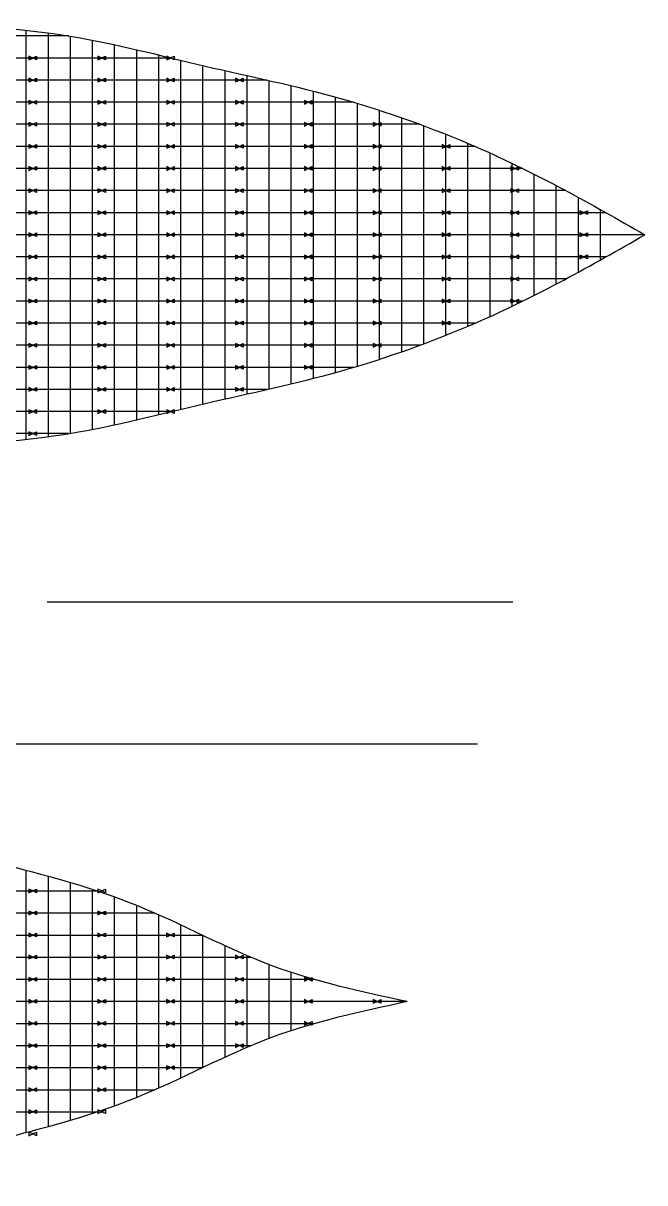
# Model space of a CAD drawing. Header units: millimetres. Extents: x -312175 to -205095, y 187857 to 277449.
# Drawn here: x -229011 to -212121, y 190562 to 222053 of the extents above; entities that cross this region are included whole.
import ezdxf

# ---------------------------------------------------------------- set-up
doc = ezdxf.new("R2010")
doc.units = ezdxf.units.MM
doc.header["$MEASUREMENT"] = 0
doc.layers.add('B.line', color=1, linetype='Continuous', lineweight=25)
doc.layers.add('WL-0 HB', color=1, linetype='Continuous')
doc.layers.add('WL-4 HB', color=1, linetype='Continuous')

msp = doc.modelspace()

# ---------------------------------------------------------------- linework, layer by layer
for p, q in [((-227781, 221707), (-277488, 221707)), ((-228935, 221861), (-228935, 210752)), ((-228335, 221789), (-228335, 210825)), ((-227735, 221699), (-227735, 210914)), ((-227135, 221592), (-227135, 211022)), ((-226535, 221468), (-226535, 211145)), ((-224978, 221107), (-281281, 221107)), ((-225935, 221334), (-225935, 211280)), ((-225335, 221193), (-225335, 211421)), ((-224735, 221048), (-224735, 211565)), ((-224135, 220905), (-224135, 211708)), ((-223535, 220767), (-223535, 211846)), ((-222378, 220507), (-282318, 220507)), ((-222935, 220633), (-222935, 211981)), ((-222335, 220497), (-222335, 212117)), ((-221735, 220357), (-221735, 212257)), ((-221135, 220209), (-221135, 212404)), ((-220034, 219907), (-283196, 219907)), ((-220535, 220051), (-220535, 212563)), ((-219935, 219877), (-219935, 212736)), ((-219335, 219689), (-219335, 212924)), ((-218233, 219307), (-284019, 219307)), ((-218735, 219487), (-218735, 213127)), ((-218135, 219271), (-218135, 213343)), ((-217535, 219040), (-217535, 213574)), ((-216733, 218707), (-284806, 218707)), ((-216935, 218793), (-216935, 213820)), ((-216335, 218531), (-216335, 214083)), ((-215735, 218252), (-215735, 214362)), ((-215436, 218107), (-285564, 218107)), ((-215135, 217957), (-215135, 214656)), ((-214535, 217648), (-214535, 214965)), ((-214268, 217507), (-286294, 217507)), ((-213935, 217327), (-213935, 215287)), ((-213335, 216996), (-213335, 215618)), ((-213177, 216907), (-287002, 216907)), ((-212121, 216307), (-287699, 216307)), ((-213177, 215707), (-287002, 215707)), ((-213177, 215707), (-287002, 215707)), ((-213177, 215707), (-287002, 215707)), ((-213177, 215707), (-287002, 215707)), ((-213177, 215707), (-287002, 215707)), ((-214268, 215107), (-286294, 215107)), ((-215436, 214507), (-285564, 214507)), ((-216733, 213907), (-284806, 213907)), ((-218233, 213307), (-284019, 213307)), ((-220034, 212707), (-283196, 212707)), ((-222378, 212107), (-282318, 212107)), ((-224978, 211507), (-281281, 211507)), ((-227781, 210907), (-277488, 210907)), ((-228359, 206337), (-215708, 206337)), ((-234458, 202486), (-216670, 202486)), ((-228935, 199052), (-228935, 191930)), ((-228335, 198892), (-228335, 192089)), ((-227735, 198721), (-227735, 192260)), ((-276151, 198491), (-226998, 198491)), ((-227135, 198535), (-227135, 192446)), ((-226535, 198331), (-226535, 192650)), ((-225935, 198102), (-225935, 192879)), ((-277112, 197891), (-225434, 197891)), ((-225335, 197847), (-225335, 193134)), ((-224735, 197572), (-224735, 193409)), ((-278062, 197291), (-224140, 197291)), ((-278062, 197291), (-224140, 197291)), ((-224135, 197288), (-224135, 193693)), ((-223535, 197007), (-223535, 193974)), ((-279053, 196691), (-222820, 196691)), ((-222935, 196739), (-222935, 194242)), ((-222335, 196496), (-222335, 194485)), ((-221735, 196284), (-221735, 194697)), ((-280081, 196091), (-221104, 196091)), ((-281128, 195491), (-218577, 195491)), ((-218772, 195532), (-218772, 195449)), ((-280081, 194891), (-221104, 194891)), ((-279053, 194291), (-222820, 194291)), ((-278062, 193691), (-224140, 193691)), ((-278062, 193691), (-224140, 193691)), ((-277112, 193091), (-225434, 193091)), ((-276151, 192491), (-226998, 192491))]:
    msp.add_line(p, q)
at = {"layer": 'B.line'}
for p, q in [((-228749, 221107), (-228853, 221157)), ((-228853, 221157), (-228853, 221107)), ((-228853, 221107), (-228853, 221057)), ((-228853, 221057), (-228749, 221107)), ((-228752, 221108), (-228648, 221158)), ((-228648, 221058), (-228752, 221108)), ((-228648, 221158), (-228648, 221108)), ((-228648, 221108), (-228648, 221058)), ((-226878, 221107), (-226982, 221157)), ((-226982, 221157), (-226982, 221107)), ((-226982, 221107), (-226982, 221057)), ((-226982, 221057), (-226878, 221107)), ((-226881, 221108), (-226777, 221158)), ((-226777, 221058), (-226881, 221108)), ((-226777, 221158), (-226777, 221108)), ((-226777, 221108), (-226777, 221058)), ((-225007, 221107), (-225111, 221157)), ((-225111, 221157), (-225111, 221107)), ((-225111, 221107), (-225111, 221057)), ((-225111, 221057), (-225007, 221107)), ((-225010, 221108), (-224906, 221158)), ((-224906, 221058), (-225010, 221108)), ((-224906, 221158), (-224906, 221108)), ((-224906, 221108), (-224906, 221058)), ((-228749, 220507), (-228853, 220557)), ((-228853, 220557), (-228853, 220507)), ((-228853, 220507), (-228853, 220457)), ((-228853, 220457), (-228749, 220507)), ((-228752, 220508), (-228648, 220558)), ((-228648, 220458), (-228752, 220508)), ((-228648, 220558), (-228648, 220508)), ((-228648, 220508), (-228648, 220458)), ((-226878, 220507), (-226982, 220557)), ((-226982, 220557), (-226982, 220507)), ((-226982, 220507), (-226982, 220457)), ((-226982, 220457), (-226878, 220507)), ((-226881, 220508), (-226777, 220558)), ((-226777, 220458), (-226881, 220508)), ((-226777, 220558), (-226777, 220508)), ((-226777, 220508), (-226777, 220458)), ((-225007, 220507), (-225111, 220557)), ((-225111, 220557), (-225111, 220507)), ((-225111, 220507), (-225111, 220457)), ((-225111, 220457), (-225007, 220507)), ((-225010, 220508), (-224906, 220558)), ((-224906, 220458), (-225010, 220508)), ((-224906, 220558), (-224906, 220508)), ((-224906, 220508), (-224906, 220458)), ((-223136, 220507), (-223240, 220557)), ((-223240, 220557), (-223240, 220507)), ((-223240, 220507), (-223240, 220457)), ((-223240, 220457), (-223136, 220507)), ((-223139, 220508), (-223035, 220558)), ((-223035, 220458), (-223139, 220508)), ((-223035, 220558), (-223035, 220508)), ((-223035, 220508), (-223035, 220458)), ((-228749, 219907), (-228853, 219957)), ((-228853, 219957), (-228853, 219907)), ((-228853, 219907), (-228853, 219857)), ((-228853, 219857), (-228749, 219907)), ((-228752, 219908), (-228648, 219958)), ((-228648, 219858), (-228752, 219908)), ((-228648, 219958), (-228648, 219908)), ((-228648, 219908), (-228648, 219858)), ((-226878, 219907), (-226982, 219957)), ((-226982, 219957), (-226982, 219907)), ((-226982, 219907), (-226982, 219857)), ((-226982, 219857), (-226878, 219907)), ((-226881, 219908), (-226777, 219958)), ((-226777, 219858), (-226881, 219908)), ((-226777, 219958), (-226777, 219908)), ((-226777, 219908), (-226777, 219858)), ((-225007, 219907), (-225111, 219957)), ((-225111, 219957), (-225111, 219907)), ((-225111, 219907), (-225111, 219857)), ((-225111, 219857), (-225007, 219907)), ((-225010, 219908), (-224906, 219958)), ((-224906, 219858), (-225010, 219908)), ((-224906, 219958), (-224906, 219908)), ((-224906, 219908), (-224906, 219858)), ((-223136, 219907), (-223240, 219957)), ((-223240, 219957), (-223240, 219907)), ((-223240, 219907), (-223240, 219857)), ((-223240, 219857), (-223136, 219907)), ((-223139, 219908), (-223035, 219958)), ((-223035, 219858), (-223139, 219908)), ((-223035, 219958), (-223035, 219908)), ((-223035, 219908), (-223035, 219858)), ((-221265, 219907), (-221369, 219957)), ((-221369, 219957), (-221369, 219907)), ((-221369, 219907), (-221369, 219857)), ((-221369, 219857), (-221265, 219907)), ((-221268, 219908), (-221164, 219958)), ((-221164, 219858), (-221268, 219908)), ((-221164, 219958), (-221164, 219908)), ((-221164, 219908), (-221164, 219858)), ((-228749, 219307), (-228853, 219357)), ((-228853, 219357), (-228853, 219307)), ((-228853, 219307), (-228853, 219257)), ((-228853, 219257), (-228749, 219307)), ((-228752, 219308), (-228648, 219358)), ((-228648, 219258), (-228752, 219308)), ((-228648, 219358), (-228648, 219308)), ((-228648, 219308), (-228648, 219258)), ((-226878, 219307), (-226982, 219357)), ((-226982, 219357), (-226982, 219307)), ((-226982, 219307), (-226982, 219257)), ((-226982, 219257), (-226878, 219307)), ((-226881, 219308), (-226777, 219358)), ((-226777, 219258), (-226881, 219308)), ((-226777, 219358), (-226777, 219308)), ((-226777, 219308), (-226777, 219258)), ((-225007, 219307), (-225111, 219357)), ((-225111, 219357), (-225111, 219307)), ((-225111, 219307), (-225111, 219257)), ((-225111, 219257), (-225007, 219307)), ((-225010, 219308), (-224906, 219358)), ((-224906, 219258), (-225010, 219308)), ((-224906, 219358), (-224906, 219308)), ((-224906, 219308), (-224906, 219258)), ((-223136, 219307), (-223240, 219357)), ((-223240, 219357), (-223240, 219307)), ((-223240, 219307), (-223240, 219257)), ((-223240, 219257), (-223136, 219307)), ((-223139, 219308), (-223035, 219358)), ((-223035, 219258), (-223139, 219308)), ((-223035, 219358), (-223035, 219308)), ((-223035, 219308), (-223035, 219258)), ((-221265, 219307), (-221369, 219357)), ((-221369, 219357), (-221369, 219307)), ((-221369, 219307), (-221369, 219257)), ((-221369, 219257), (-221265, 219307)), ((-221268, 219308), (-221164, 219358)), ((-221164, 219258), (-221268, 219308)), ((-221164, 219358), (-221164, 219308)), ((-221164, 219308), (-221164, 219258)), ((-219394, 219307), (-219498, 219357)), ((-219498, 219357), (-219498, 219307)), ((-219498, 219307), (-219498, 219257)), ((-219498, 219257), (-219394, 219307)), ((-219397, 219308), (-219293, 219358)), ((-219293, 219258), (-219397, 219308)), ((-219293, 219358), (-219293, 219308)), ((-219293, 219308), (-219293, 219258)), ((-228749, 218707), (-228853, 218757)), ((-228853, 218757), (-228853, 218707)), ((-228853, 218707), (-228853, 218657)), ((-228853, 218657), (-228749, 218707)), ((-228752, 218708), (-228648, 218758)), ((-228648, 218658), (-228752, 218708)), ((-228648, 218758), (-228648, 218708)), ((-228648, 218708), (-228648, 218658)), ((-226878, 218707), (-226982, 218757)), ((-226982, 218757), (-226982, 218707)), ((-226982, 218707), (-226982, 218657)), ((-226982, 218657), (-226878, 218707)), ((-226881, 218708), (-226777, 218758)), ((-226777, 218658), (-226881, 218708)), ((-226777, 218758), (-226777, 218708)), ((-226777, 218708), (-226777, 218658)), ((-225007, 218707), (-225111, 218757)), ((-225111, 218757), (-225111, 218707)), ((-225111, 218707), (-225111, 218657)), ((-225111, 218657), (-225007, 218707)), ((-225010, 218708), (-224906, 218758)), ((-224906, 218658), (-225010, 218708)), ((-224906, 218758), (-224906, 218708)), ((-224906, 218708), (-224906, 218658)), ((-223136, 218707), (-223240, 218757)), ((-223240, 218757), (-223240, 218707)), ((-223240, 218707), (-223240, 218657)), ((-223240, 218657), (-223136, 218707)), ((-223139, 218708), (-223035, 218758)), ((-223035, 218658), (-223139, 218708)), ((-223035, 218758), (-223035, 218708)), ((-223035, 218708), (-223035, 218658)), ((-221265, 218707), (-221369, 218757)), ((-221369, 218757), (-221369, 218707)), ((-221369, 218707), (-221369, 218657)), ((-221369, 218657), (-221265, 218707)), ((-221268, 218708), (-221164, 218758)), ((-221164, 218658), (-221268, 218708)), ((-221164, 218758), (-221164, 218708)), ((-221164, 218708), (-221164, 218658)), ((-219394, 218707), (-219498, 218757)), ((-219498, 218757), (-219498, 218707)), ((-219498, 218707), (-219498, 218657)), ((-219498, 218657), (-219394, 218707)), ((-219397, 218708), (-219293, 218758)), ((-219293, 218658), (-219397, 218708)), ((-219293, 218758), (-219293, 218708)), ((-219293, 218708), (-219293, 218658)), ((-217523, 218707), (-217627, 218757)), ((-217627, 218757), (-217627, 218707)), ((-217627, 218707), (-217627, 218657)), ((-217627, 218657), (-217523, 218707)), ((-217526, 218708), (-217422, 218758)), ((-217422, 218658), (-217526, 218708)), ((-217422, 218758), (-217422, 218708)), ((-217422, 218708), (-217422, 218658)), ((-228749, 218107), (-228853, 218157)), ((-228853, 218157), (-228853, 218107)), ((-228853, 218107), (-228853, 218057)), ((-228853, 218057), (-228749, 218107)), ((-228752, 218108), (-228648, 218158)), ((-228648, 218058), (-228752, 218108)), ((-228648, 218158), (-228648, 218108)), ((-228648, 218108), (-228648, 218058)), ((-226878, 218107), (-226982, 218157)), ((-226982, 218157), (-226982, 218107)), ((-226982, 218107), (-226982, 218057)), ((-226982, 218057), (-226878, 218107)), ((-226881, 218108), (-226777, 218158)), ((-226777, 218058), (-226881, 218108)), ((-226777, 218158), (-226777, 218108)), ((-226777, 218108), (-226777, 218058)), ((-225007, 218107), (-225111, 218157)), ((-225111, 218157), (-225111, 218107)), ((-225111, 218107), (-225111, 218057)), ((-225111, 218057), (-225007, 218107)), ((-225010, 218108), (-224906, 218158)), ((-224906, 218058), (-225010, 218108)), ((-224906, 218158), (-224906, 218108)), ((-224906, 218108), (-224906, 218058)), ((-223136, 218107), (-223240, 218157)), ((-223240, 218157), (-223240, 218107)), ((-223240, 218107), (-223240, 218057)), ((-223240, 218057), (-223136, 218107)), ((-223139, 218108), (-223035, 218158)), ((-223035, 218058), (-223139, 218108)), ((-223035, 218158), (-223035, 218108)), ((-223035, 218108), (-223035, 218058)), ((-221265, 218107), (-221369, 218157)), ((-221369, 218157), (-221369, 218107)), ((-221369, 218107), (-221369, 218057)), ((-221369, 218057), (-221265, 218107)), ((-221268, 218108), (-221164, 218158)), ((-221164, 218058), (-221268, 218108)), ((-221164, 218158), (-221164, 218108)), ((-221164, 218108), (-221164, 218058)), ((-219394, 218107), (-219498, 218157)), ((-219498, 218157), (-219498, 218107)), ((-219498, 218107), (-219498, 218057)), ((-219498, 218057), (-219394, 218107)), ((-219397, 218108), (-219293, 218158)), ((-219293, 218058), (-219397, 218108)), ((-219293, 218158), (-219293, 218108)), ((-219293, 218108), (-219293, 218058)), ((-217523, 218107), (-217627, 218157)), ((-217627, 218157), (-217627, 218107)), ((-217627, 218107), (-217627, 218057)), ((-217627, 218057), (-217523, 218107)), ((-217526, 218108), (-217422, 218158)), ((-217422, 218058), (-217526, 218108)), ((-217422, 218158), (-217422, 218108)), ((-217422, 218108), (-217422, 218058)), ((-215653, 218107), (-215757, 218157)), ((-215757, 218157), (-215757, 218107)), ((-215757, 218107), (-215757, 218057)), ((-215757, 218057), (-215653, 218107)), ((-215655, 218108), (-215551, 218158)), ((-215551, 218058), (-215655, 218108)), ((-215551, 218158), (-215551, 218108)), ((-215551, 218108), (-215551, 218058)), ((-228749, 217507), (-228853, 217557)), ((-228853, 217557), (-228853, 217507)), ((-228853, 217507), (-228853, 217457)), ((-228853, 217457), (-228749, 217507)), ((-228752, 217508), (-228648, 217558)), ((-228648, 217458), (-228752, 217508)), ((-228648, 217558), (-228648, 217508)), ((-228648, 217508), (-228648, 217458)), ((-226878, 217507), (-226982, 217557)), ((-226982, 217557), (-226982, 217507)), ((-226982, 217507), (-226982, 217457)), ((-226982, 217457), (-226878, 217507)), ((-226881, 217508), (-226777, 217558)), ((-226777, 217458), (-226881, 217508)), ((-226777, 217558), (-226777, 217508)), ((-226777, 217508), (-226777, 217458)), ((-225007, 217507), (-225111, 217557)), ((-225111, 217557), (-225111, 217507)), ((-225111, 217507), (-225111, 217457)), ((-225111, 217457), (-225007, 217507)), ((-225010, 217508), (-224906, 217558)), ((-224906, 217458), (-225010, 217508)), ((-224906, 217558), (-224906, 217508)), ((-224906, 217508), (-224906, 217458)), ((-223136, 217507), (-223240, 217557)), ((-223240, 217557), (-223240, 217507)), ((-223240, 217507), (-223240, 217457)), ((-223240, 217457), (-223136, 217507)), ((-223139, 217508), (-223035, 217558)), ((-223035, 217458), (-223139, 217508)), ((-223035, 217558), (-223035, 217508)), ((-223035, 217508), (-223035, 217458)), ((-221265, 217507), (-221369, 217557)), ((-221369, 217557), (-221369, 217507)), ((-221369, 217507), (-221369, 217457)), ((-221369, 217457), (-221265, 217507)), ((-221268, 217508), (-221164, 217558)), ((-221164, 217458), (-221268, 217508)), ((-221164, 217558), (-221164, 217508)), ((-221164, 217508), (-221164, 217458)), ((-219394, 217507), (-219498, 217557)), ((-219498, 217557), (-219498, 217507)), ((-219498, 217507), (-219498, 217457)), ((-219498, 217457), (-219394, 217507)), ((-219397, 217508), (-219293, 217558)), ((-219293, 217458), (-219397, 217508)), ((-219293, 217558), (-219293, 217508)), ((-219293, 217508), (-219293, 217458)), ((-217523, 217507), (-217627, 217557)), ((-217627, 217557), (-217627, 217507)), ((-217627, 217507), (-217627, 217457)), ((-217627, 217457), (-217523, 217507)), ((-217526, 217508), (-217422, 217558)), ((-217422, 217458), (-217526, 217508)), ((-217422, 217558), (-217422, 217508)), ((-217422, 217508), (-217422, 217458)), ((-215653, 217507), (-215757, 217557)), ((-215757, 217557), (-215757, 217507)), ((-215757, 217507), (-215757, 217457)), ((-215757, 217457), (-215653, 217507)), ((-215655, 217508), (-215551, 217558)), ((-215551, 217458), (-215655, 217508)), ((-215551, 217558), (-215551, 217508)), ((-215551, 217508), (-215551, 217458)), ((-228749, 216907), (-228853, 216957)), ((-228853, 216957), (-228853, 216907)), ((-228853, 216907), (-228853, 216857)), ((-228853, 216857), (-228749, 216907)), ((-228752, 216908), (-228648, 216958)), ((-228648, 216858), (-228752, 216908)), ((-228648, 216958), (-228648, 216908)), ((-228648, 216908), (-228648, 216858)), ((-226878, 216907), (-226982, 216957)), ((-226982, 216957), (-226982, 216907)), ((-226982, 216907), (-226982, 216857)), ((-226982, 216857), (-226878, 216907)), ((-226881, 216908), (-226777, 216958)), ((-226777, 216858), (-226881, 216908)), ((-226777, 216958), (-226777, 216908)), ((-226777, 216908), (-226777, 216858)), ((-225007, 216907), (-225111, 216957)), ((-225111, 216957), (-225111, 216907)), ((-225111, 216907), (-225111, 216857)), ((-225111, 216857), (-225007, 216907)), ((-225010, 216908), (-224906, 216958)), ((-224906, 216858), (-225010, 216908)), ((-224906, 216958), (-224906, 216908)), ((-224906, 216908), (-224906, 216858)), ((-223136, 216907), (-223240, 216957)), ((-223240, 216957), (-223240, 216907)), ((-223240, 216907), (-223240, 216857)), ((-223240, 216857), (-223136, 216907)), ((-223139, 216908), (-223035, 216958)), ((-223035, 216858), (-223139, 216908)), ((-223035, 216958), (-223035, 216908)), ((-223035, 216908), (-223035, 216858)), ((-221265, 216907), (-221369, 216957)), ((-221369, 216957), (-221369, 216907)), ((-221369, 216907), (-221369, 216857)), ((-221369, 216857), (-221265, 216907)), ((-221268, 216908), (-221164, 216958)), ((-221164, 216858), (-221268, 216908)), ((-221164, 216958), (-221164, 216908)), ((-221164, 216908), (-221164, 216858)), ((-219394, 216907), (-219498, 216957)), ((-219498, 216957), (-219498, 216907)), ((-219498, 216907), (-219498, 216857)), ((-219498, 216857), (-219394, 216907)), ((-219397, 216908), (-219293, 216958)), ((-219293, 216858), (-219397, 216908)), ((-219293, 216958), (-219293, 216908)), ((-219293, 216908), (-219293, 216858)), ((-217523, 216907), (-217627, 216957)), ((-217627, 216957), (-217627, 216907)), ((-217627, 216907), (-217627, 216857)), ((-217627, 216857), (-217523, 216907)), ((-217526, 216908), (-217422, 216958)), ((-217422, 216858), (-217526, 216908)), ((-217422, 216958), (-217422, 216908)), ((-217422, 216908), (-217422, 216858)), ((-215653, 216907), (-215757, 216957)), ((-215757, 216957), (-215757, 216907)), ((-215757, 216907), (-215757, 216857)), ((-215757, 216857), (-215653, 216907)), ((-215655, 216908), (-215551, 216958)), ((-215551, 216858), (-215655, 216908)), ((-215551, 216958), (-215551, 216908)), ((-215551, 216908), (-215551, 216858)), ((-213782, 216907), (-213886, 216957)), ((-213886, 216957), (-213886, 216907)), ((-213886, 216907), (-213886, 216857)), ((-213886, 216857), (-213782, 216907)), ((-213784, 216908), (-213680, 216958)), ((-213680, 216858), (-213784, 216908)), ((-213680, 216958), (-213680, 216908)), ((-213680, 216908), (-213680, 216858)), ((-228749, 216307), (-228853, 216357)), ((-228853, 216357), (-228853, 216307)), ((-228752, 216308), (-228648, 216358)), ((-228648, 216358), (-228648, 216308)), ((-226878, 216307), (-226982, 216357)), ((-226982, 216357), (-226982, 216307)), ((-226881, 216308), (-226777, 216358)), ((-226777, 216358), (-226777, 216308)), ((-225007, 216307), (-225111, 216357)), ((-225111, 216357), (-225111, 216307)), ((-225010, 216308), (-224906, 216358)), ((-224906, 216358), (-224906, 216308)), ((-223136, 216307), (-223240, 216357)), ((-223240, 216357), (-223240, 216307)), ((-223139, 216308), (-223035, 216358)), ((-223035, 216358), (-223035, 216308)), ((-221265, 216307), (-221369, 216357)), ((-221369, 216357), (-221369, 216307)), ((-221268, 216308), (-221164, 216358)), ((-221164, 216358), (-221164, 216308)), ((-219394, 216307), (-219498, 216357)), ((-219498, 216357), (-219498, 216307)), ((-219397, 216308), (-219293, 216358)), ((-219293, 216358), (-219293, 216308)), ((-217523, 216307), (-217627, 216357)), ((-217627, 216357), (-217627, 216307)), ((-217526, 216308), (-217422, 216358)), ((-217422, 216358), (-217422, 216308)), ((-215653, 216307), (-215757, 216357)), ((-215757, 216357), (-215757, 216307)), ((-215655, 216308), (-215551, 216358)), ((-215551, 216358), (-215551, 216308)), ((-213782, 216307), (-213886, 216357)), ((-213886, 216357), (-213886, 216307)), ((-213784, 216308), (-213680, 216358)), ((-213680, 216358), (-213680, 216308)), ((-228853, 216307), (-228853, 216257)), ((-228853, 216257), (-228749, 216307)), ((-228648, 216258), (-228752, 216308)), ((-228648, 216308), (-228648, 216258)), ((-226982, 216307), (-226982, 216257)), ((-226982, 216257), (-226878, 216307)), ((-226777, 216258), (-226881, 216308)), ((-226777, 216308), (-226777, 216258)), ((-225111, 216307), (-225111, 216257)), ((-225111, 216257), (-225007, 216307)), ((-224906, 216258), (-225010, 216308)), ((-224906, 216308), (-224906, 216258)), ((-223240, 216307), (-223240, 216257)), ((-223240, 216257), (-223136, 216307)), ((-223035, 216258), (-223139, 216308)), ((-223035, 216308), (-223035, 216258)), ((-221369, 216307), (-221369, 216257)), ((-221369, 216257), (-221265, 216307)), ((-221164, 216258), (-221268, 216308)), ((-221164, 216308), (-221164, 216258)), ((-219498, 216307), (-219498, 216257)), ((-219498, 216257), (-219394, 216307)), ((-219293, 216258), (-219397, 216308)), ((-219293, 216308), (-219293, 216258)), ((-217627, 216307), (-217627, 216257)), ((-217627, 216257), (-217523, 216307)), ((-217422, 216258), (-217526, 216308)), ((-217422, 216308), (-217422, 216258)), ((-215757, 216307), (-215757, 216257)), ((-215757, 216257), (-215653, 216307)), ((-215551, 216258), (-215655, 216308)), ((-215551, 216308), (-215551, 216258)), ((-213886, 216307), (-213886, 216257)), ((-213886, 216257), (-213782, 216307)), ((-213680, 216258), (-213784, 216308)), ((-213680, 216308), (-213680, 216258)), ((-228749, 215707), (-228853, 215757)), ((-228853, 215757), (-228853, 215707)), ((-228752, 215708), (-228648, 215758)), ((-228648, 215758), (-228648, 215708)), ((-226878, 215707), (-226982, 215757)), ((-226982, 215757), (-226982, 215707)), ((-226881, 215708), (-226777, 215758)), ((-226777, 215758), (-226777, 215708)), ((-225007, 215707), (-225111, 215757)), ((-225111, 215757), (-225111, 215707)), ((-225010, 215708), (-224906, 215758)), ((-224906, 215758), (-224906, 215708)), ((-223136, 215707), (-223240, 215757)), ((-223240, 215757), (-223240, 215707)), ((-223139, 215708), (-223035, 215758)), ((-223035, 215758), (-223035, 215708)), ((-221265, 215707), (-221369, 215757)), ((-221369, 215757), (-221369, 215707)), ((-221268, 215708), (-221164, 215758)), ((-221164, 215758), (-221164, 215708)), ((-219394, 215707), (-219498, 215757)), ((-219498, 215757), (-219498, 215707)), ((-219397, 215708), (-219293, 215758)), ((-219293, 215758), (-219293, 215708)), ((-217523, 215707), (-217627, 215757)), ((-217627, 215757), (-217627, 215707)), ((-217526, 215708), (-217422, 215758)), ((-217422, 215758), (-217422, 215708)), ((-215653, 215707), (-215757, 215757)), ((-215757, 215757), (-215757, 215707)), ((-215655, 215708), (-215551, 215758)), ((-215551, 215758), (-215551, 215708)), ((-213782, 215707), (-213886, 215757)), ((-213886, 215757), (-213886, 215707)), ((-213784, 215708), (-213680, 215758)), ((-213680, 215758), (-213680, 215708)), ((-228853, 215707), (-228853, 215657)), ((-228853, 215657), (-228749, 215707)), ((-228648, 215658), (-228752, 215708)), ((-228648, 215708), (-228648, 215658)), ((-226982, 215707), (-226982, 215657)), ((-226982, 215657), (-226878, 215707)), ((-226777, 215658), (-226881, 215708)), ((-226777, 215708), (-226777, 215658)), ((-225111, 215707), (-225111, 215657)), ((-225111, 215657), (-225007, 215707)), ((-224906, 215658), (-225010, 215708)), ((-224906, 215708), (-224906, 215658)), ((-223240, 215707), (-223240, 215657)), ((-223240, 215657), (-223136, 215707)), ((-223035, 215658), (-223139, 215708)), ((-223035, 215708), (-223035, 215658)), ((-221369, 215707), (-221369, 215657)), ((-221369, 215657), (-221265, 215707)), ((-221164, 215658), (-221268, 215708)), ((-221164, 215708), (-221164, 215658)), ((-219498, 215707), (-219498, 215657)), ((-219498, 215657), (-219394, 215707)), ((-219293, 215658), (-219397, 215708)), ((-219293, 215708), (-219293, 215658)), ((-217627, 215707), (-217627, 215657)), ((-217627, 215657), (-217523, 215707)), ((-217422, 215658), (-217526, 215708)), ((-217422, 215708), (-217422, 215658)), ((-215757, 215707), (-215757, 215657)), ((-215757, 215657), (-215653, 215707)), ((-215551, 215658), (-215655, 215708)), ((-215551, 215708), (-215551, 215658)), ((-213886, 215707), (-213886, 215657)), ((-213886, 215657), (-213782, 215707)), ((-213680, 215658), (-213784, 215708)), ((-213680, 215708), (-213680, 215658)), ((-228749, 215107), (-228853, 215157)), ((-228853, 215157), (-228853, 215107)), ((-228853, 215107), (-228853, 215057)), ((-228853, 215057), (-228749, 215107)), ((-228752, 215108), (-228648, 215158)), ((-228648, 215058), (-228752, 215108)), ((-228648, 215158), (-228648, 215108)), ((-228648, 215108), (-228648, 215058)), ((-226878, 215107), (-226982, 215157)), ((-226982, 215157), (-226982, 215107)), ((-226982, 215107), (-226982, 215057)), ((-226982, 215057), (-226878, 215107)), ((-226881, 215108), (-226777, 215158)), ((-226777, 215058), (-226881, 215108)), ((-226777, 215158), (-226777, 215108)), ((-226777, 215108), (-226777, 215058)), ((-225007, 215107), (-225111, 215157)), ((-225111, 215157), (-225111, 215107)), ((-225111, 215107), (-225111, 215057)), ((-225111, 215057), (-225007, 215107)), ((-225010, 215108), (-224906, 215158)), ((-224906, 215058), (-225010, 215108)), ((-224906, 215158), (-224906, 215108)), ((-224906, 215108), (-224906, 215058)), ((-223136, 215107), (-223240, 215157)), ((-223240, 215157), (-223240, 215107)), ((-223240, 215107), (-223240, 215057)), ((-223240, 215057), (-223136, 215107)), ((-223139, 215108), (-223035, 215158)), ((-223035, 215058), (-223139, 215108)), ((-223035, 215158), (-223035, 215108)), ((-223035, 215108), (-223035, 215058)), ((-221265, 215107), (-221369, 215157)), ((-221369, 215157), (-221369, 215107)), ((-221369, 215107), (-221369, 215057)), ((-221369, 215057), (-221265, 215107)), ((-221268, 215108), (-221164, 215158)), ((-221164, 215058), (-221268, 215108)), ((-221164, 215158), (-221164, 215108)), ((-221164, 215108), (-221164, 215058)), ((-219394, 215107), (-219498, 215157)), ((-219498, 215157), (-219498, 215107)), ((-219498, 215107), (-219498, 215057)), ((-219498, 215057), (-219394, 215107)), ((-219397, 215108), (-219293, 215158)), ((-219293, 215058), (-219397, 215108)), ((-219293, 215158), (-219293, 215108)), ((-219293, 215108), (-219293, 215058)), ((-217523, 215107), (-217627, 215157)), ((-217627, 215157), (-217627, 215107)), ((-217627, 215107), (-217627, 215057)), ((-217627, 215057), (-217523, 215107)), ((-217526, 215108), (-217422, 215158)), ((-217422, 215058), (-217526, 215108)), ((-217422, 215158), (-217422, 215108)), ((-217422, 215108), (-217422, 215058)), ((-215653, 215107), (-215757, 215157)), ((-215757, 215157), (-215757, 215107)), ((-215757, 215107), (-215757, 215057)), ((-215757, 215057), (-215653, 215107)), ((-215655, 215108), (-215551, 215158)), ((-215551, 215058), (-215655, 215108)), ((-215551, 215158), (-215551, 215108)), ((-215551, 215108), (-215551, 215058)), ((-228749, 214507), (-228853, 214557)), ((-228853, 214557), (-228853, 214507)), ((-228853, 214507), (-228853, 214457)), ((-228853, 214457), (-228749, 214507)), ((-228752, 214508), (-228648, 214558)), ((-228648, 214458), (-228752, 214508)), ((-228648, 214558), (-228648, 214508)), ((-228648, 214508), (-228648, 214458)), ((-226878, 214507), (-226982, 214557)), ((-226982, 214557), (-226982, 214507)), ((-226982, 214507), (-226982, 214457)), ((-226982, 214457), (-226878, 214507)), ((-226881, 214508), (-226777, 214558)), ((-226777, 214458), (-226881, 214508)), ((-226777, 214558), (-226777, 214508)), ((-226777, 214508), (-226777, 214458)), ((-225007, 214507), (-225111, 214557)), ((-225111, 214557), (-225111, 214507)), ((-225111, 214507), (-225111, 214457)), ((-225111, 214457), (-225007, 214507)), ((-225010, 214508), (-224906, 214558)), ((-224906, 214458), (-225010, 214508)), ((-224906, 214558), (-224906, 214508)), ((-224906, 214508), (-224906, 214458)), ((-223136, 214507), (-223240, 214557)), ((-223240, 214557), (-223240, 214507)), ((-223240, 214507), (-223240, 214457)), ((-223240, 214457), (-223136, 214507)), ((-223139, 214508), (-223035, 214558)), ((-223035, 214458), (-223139, 214508)), ((-223035, 214558), (-223035, 214508)), ((-223035, 214508), (-223035, 214458)), ((-221265, 214507), (-221369, 214557)), ((-221369, 214557), (-221369, 214507)), ((-221369, 214507), (-221369, 214457)), ((-221369, 214457), (-221265, 214507)), ((-221268, 214508), (-221164, 214558)), ((-221164, 214458), (-221268, 214508)), ((-221164, 214558), (-221164, 214508)), ((-221164, 214508), (-221164, 214458)), ((-219394, 214507), (-219498, 214557)), ((-219498, 214557), (-219498, 214507)), ((-219498, 214507), (-219498, 214457)), ((-219498, 214457), (-219394, 214507)), ((-219397, 214508), (-219293, 214558)), ((-219293, 214458), (-219397, 214508)), ((-219293, 214558), (-219293, 214508)), ((-219293, 214508), (-219293, 214458)), ((-217523, 214507), (-217627, 214557)), ((-217627, 214557), (-217627, 214507)), ((-217627, 214507), (-217627, 214457)), ((-217627, 214457), (-217523, 214507)), ((-217526, 214508), (-217422, 214558)), ((-217422, 214458), (-217526, 214508)), ((-217422, 214558), (-217422, 214508)), ((-217422, 214508), (-217422, 214458)), ((-215653, 214507), (-215757, 214557)), ((-215757, 214557), (-215757, 214507)), ((-215757, 214507), (-215757, 214457)), ((-215757, 214457), (-215653, 214507)), ((-215655, 214508), (-215551, 214558)), ((-215551, 214458), (-215655, 214508)), ((-215551, 214558), (-215551, 214508)), ((-215551, 214508), (-215551, 214458)), ((-228749, 213907), (-228853, 213957)), ((-228853, 213957), (-228853, 213907)), ((-228853, 213907), (-228853, 213857)), ((-228853, 213857), (-228749, 213907)), ((-228752, 213908), (-228648, 213958)), ((-228648, 213858), (-228752, 213908)), ((-228648, 213958), (-228648, 213908)), ((-228648, 213908), (-228648, 213858)), ((-226878, 213907), (-226982, 213957)), ((-226982, 213957), (-226982, 213907)), ((-226982, 213907), (-226982, 213857)), ((-226982, 213857), (-226878, 213907)), ((-226881, 213908), (-226777, 213958)), ((-226777, 213858), (-226881, 213908)), ((-226777, 213958), (-226777, 213908)), ((-226777, 213908), (-226777, 213858)), ((-225007, 213907), (-225111, 213957)), ((-225111, 213957), (-225111, 213907)), ((-225111, 213907), (-225111, 213857)), ((-225111, 213857), (-225007, 213907)), ((-225010, 213908), (-224906, 213958)), ((-224906, 213858), (-225010, 213908)), ((-224906, 213958), (-224906, 213908)), ((-224906, 213908), (-224906, 213858)), ((-223136, 213907), (-223240, 213957)), ((-223240, 213957), (-223240, 213907)), ((-223240, 213907), (-223240, 213857)), ((-223240, 213857), (-223136, 213907)), ((-223139, 213908), (-223035, 213958)), ((-223035, 213858), (-223139, 213908)), ((-223035, 213958), (-223035, 213908)), ((-223035, 213908), (-223035, 213858)), ((-221265, 213907), (-221369, 213957)), ((-221369, 213957), (-221369, 213907)), ((-221369, 213907), (-221369, 213857)), ((-221369, 213857), (-221265, 213907)), ((-221268, 213908), (-221164, 213958)), ((-221164, 213858), (-221268, 213908)), ((-221164, 213958), (-221164, 213908)), ((-221164, 213908), (-221164, 213858)), ((-219394, 213907), (-219498, 213957)), ((-219498, 213957), (-219498, 213907)), ((-219498, 213907), (-219498, 213857)), ((-219498, 213857), (-219394, 213907)), ((-219397, 213908), (-219293, 213958)), ((-219293, 213858), (-219397, 213908)), ((-219293, 213958), (-219293, 213908)), ((-219293, 213908), (-219293, 213858)), ((-217523, 213907), (-217627, 213957)), ((-217627, 213957), (-217627, 213907)), ((-217627, 213907), (-217627, 213857)), ((-217627, 213857), (-217523, 213907)), ((-217526, 213908), (-217422, 213958)), ((-217422, 213858), (-217526, 213908)), ((-217422, 213958), (-217422, 213908)), ((-217422, 213908), (-217422, 213858)), ((-228749, 213307), (-228853, 213357)), ((-228853, 213357), (-228853, 213307)), ((-228853, 213307), (-228853, 213257)), ((-228853, 213257), (-228749, 213307)), ((-228752, 213308), (-228648, 213358)), ((-228648, 213258), (-228752, 213308)), ((-228648, 213358), (-228648, 213308)), ((-228648, 213308), (-228648, 213258)), ((-226878, 213307), (-226982, 213357)), ((-226982, 213357), (-226982, 213307)), ((-226982, 213307), (-226982, 213257)), ((-226982, 213257), (-226878, 213307)), ((-226881, 213308), (-226777, 213358)), ((-226777, 213258), (-226881, 213308)), ((-226777, 213358), (-226777, 213308)), ((-226777, 213308), (-226777, 213258)), ((-225007, 213307), (-225111, 213357)), ((-225111, 213357), (-225111, 213307)), ((-225111, 213307), (-225111, 213257)), ((-225111, 213257), (-225007, 213307)), ((-225010, 213308), (-224906, 213358)), ((-224906, 213258), (-225010, 213308)), ((-224906, 213358), (-224906, 213308)), ((-224906, 213308), (-224906, 213258)), ((-223136, 213307), (-223240, 213357)), ((-223240, 213357), (-223240, 213307)), ((-223240, 213307), (-223240, 213257)), ((-223240, 213257), (-223136, 213307)), ((-223139, 213308), (-223035, 213358)), ((-223035, 213258), (-223139, 213308)), ((-223035, 213358), (-223035, 213308)), ((-223035, 213308), (-223035, 213258)), ((-221265, 213307), (-221369, 213357)), ((-221369, 213357), (-221369, 213307)), ((-221369, 213307), (-221369, 213257)), ((-221369, 213257), (-221265, 213307)), ((-221268, 213308), (-221164, 213358)), ((-221164, 213258), (-221268, 213308)), ((-221164, 213358), (-221164, 213308)), ((-221164, 213308), (-221164, 213258)), ((-219394, 213307), (-219498, 213357)), ((-219498, 213357), (-219498, 213307)), ((-219498, 213307), (-219498, 213257)), ((-219498, 213257), (-219394, 213307)), ((-219397, 213308), (-219293, 213358)), ((-219293, 213258), (-219397, 213308)), ((-219293, 213358), (-219293, 213308)), ((-219293, 213308), (-219293, 213258)), ((-228749, 212707), (-228853, 212757)), ((-228853, 212757), (-228853, 212707)), ((-228853, 212707), (-228853, 212657)), ((-228853, 212657), (-228749, 212707)), ((-228752, 212708), (-228648, 212758)), ((-228648, 212658), (-228752, 212708)), ((-228648, 212758), (-228648, 212708)), ((-228648, 212708), (-228648, 212658)), ((-226878, 212707), (-226982, 212757)), ((-226982, 212757), (-226982, 212707)), ((-226982, 212707), (-226982, 212657)), ((-226982, 212657), (-226878, 212707)), ((-226881, 212708), (-226777, 212758)), ((-226777, 212658), (-226881, 212708)), ((-226777, 212758), (-226777, 212708)), ((-226777, 212708), (-226777, 212658)), ((-225007, 212707), (-225111, 212757)), ((-225111, 212757), (-225111, 212707)), ((-225111, 212707), (-225111, 212657)), ((-225111, 212657), (-225007, 212707)), ((-225010, 212708), (-224906, 212758)), ((-224906, 212658), (-225010, 212708)), ((-224906, 212758), (-224906, 212708)), ((-224906, 212708), (-224906, 212658)), ((-223136, 212707), (-223240, 212757)), ((-223240, 212757), (-223240, 212707)), ((-223240, 212707), (-223240, 212657)), ((-223240, 212657), (-223136, 212707)), ((-223139, 212708), (-223035, 212758)), ((-223035, 212658), (-223139, 212708)), ((-223035, 212758), (-223035, 212708)), ((-223035, 212708), (-223035, 212658)), ((-221265, 212707), (-221369, 212757)), ((-221369, 212757), (-221369, 212707)), ((-221369, 212707), (-221369, 212657)), ((-221369, 212657), (-221265, 212707)), ((-221268, 212708), (-221164, 212758)), ((-221164, 212658), (-221268, 212708)), ((-221164, 212758), (-221164, 212708)), ((-221164, 212708), (-221164, 212658)), ((-228749, 212107), (-228853, 212157)), ((-228853, 212157), (-228853, 212107)), ((-228853, 212107), (-228853, 212057)), ((-228853, 212057), (-228749, 212107)), ((-228752, 212108), (-228648, 212158)), ((-228648, 212058), (-228752, 212108)), ((-228648, 212158), (-228648, 212108)), ((-228648, 212108), (-228648, 212058)), ((-226878, 212107), (-226982, 212157)), ((-226982, 212157), (-226982, 212107)), ((-226982, 212107), (-226982, 212057)), ((-226982, 212057), (-226878, 212107)), ((-226881, 212108), (-226777, 212158)), ((-226777, 212058), (-226881, 212108)), ((-226777, 212158), (-226777, 212108)), ((-226777, 212108), (-226777, 212058)), ((-225007, 212107), (-225111, 212157)), ((-225111, 212157), (-225111, 212107)), ((-225111, 212107), (-225111, 212057)), ((-225111, 212057), (-225007, 212107)), ((-225010, 212108), (-224906, 212158)), ((-224906, 212058), (-225010, 212108)), ((-224906, 212158), (-224906, 212108)), ((-224906, 212108), (-224906, 212058)), ((-223136, 212107), (-223240, 212157)), ((-223240, 212157), (-223240, 212107)), ((-223240, 212107), (-223240, 212057)), ((-223240, 212057), (-223136, 212107)), ((-223139, 212108), (-223035, 212158)), ((-223035, 212058), (-223139, 212108)), ((-223035, 212158), (-223035, 212108)), ((-223035, 212108), (-223035, 212058)), ((-228749, 211507), (-228853, 211557)), ((-228853, 211557), (-228853, 211507)), ((-228853, 211507), (-228853, 211457)), ((-228853, 211457), (-228749, 211507)), ((-228752, 211508), (-228648, 211558)), ((-228648, 211458), (-228752, 211508)), ((-228648, 211558), (-228648, 211508)), ((-228648, 211508), (-228648, 211458)), ((-226878, 211507), (-226982, 211557)), ((-226982, 211557), (-226982, 211507)), ((-226982, 211507), (-226982, 211457)), ((-226982, 211457), (-226878, 211507)), ((-226881, 211508), (-226777, 211558)), ((-226777, 211458), (-226881, 211508)), ((-226777, 211558), (-226777, 211508)), ((-226777, 211508), (-226777, 211458)), ((-225007, 211507), (-225111, 211557)), ((-225111, 211557), (-225111, 211507)), ((-225111, 211507), (-225111, 211457)), ((-225111, 211457), (-225007, 211507)), ((-225010, 211508), (-224906, 211558)), ((-224906, 211458), (-225010, 211508)), ((-224906, 211558), (-224906, 211508)), ((-224906, 211508), (-224906, 211458)), ((-228749, 210907), (-228853, 210957)), ((-228853, 210957), (-228853, 210907)), ((-228853, 210907), (-228853, 210857)), ((-228853, 210857), (-228749, 210907)), ((-228752, 210908), (-228648, 210958)), ((-228648, 210858), (-228752, 210908)), ((-228648, 210958), (-228648, 210908)), ((-228648, 210908), (-228648, 210858)), ((-228750, 198490), (-228854, 198540)), ((-228854, 198540), (-228854, 198490)), ((-228854, 198490), (-228854, 198440)), ((-228854, 198440), (-228750, 198490)), ((-228750, 198490), (-228646, 198540)), ((-228646, 198440), (-228750, 198490)), ((-228646, 198540), (-228646, 198490)), ((-228646, 198490), (-228646, 198440)), ((-226880, 198490), (-226983, 198540)), ((-226983, 198540), (-226983, 198490)), ((-226983, 198490), (-226983, 198440)), ((-226983, 198440), (-226880, 198490)), ((-226879, 198490), (-226775, 198540)), ((-226775, 198440), (-226879, 198490)), ((-226775, 198540), (-226775, 198490)), ((-226775, 198490), (-226775, 198440)), ((-228750, 197890), (-228854, 197940)), ((-228854, 197940), (-228854, 197890)), ((-228854, 197890), (-228854, 197840)), ((-228854, 197840), (-228750, 197890)), ((-228750, 197890), (-228646, 197940)), ((-228646, 197840), (-228750, 197890)), ((-228646, 197940), (-228646, 197890)), ((-228646, 197890), (-228646, 197840)), ((-226880, 197890), (-226983, 197940)), ((-226983, 197940), (-226983, 197890)), ((-226983, 197890), (-226983, 197840)), ((-226983, 197840), (-226880, 197890)), ((-226879, 197890), (-226775, 197940)), ((-226775, 197840), (-226879, 197890)), ((-226775, 197940), (-226775, 197890)), ((-226775, 197890), (-226775, 197840)), ((-228750, 197290), (-228854, 197340)), ((-228854, 197340), (-228854, 197290)), ((-228854, 197290), (-228854, 197240)), ((-228854, 197240), (-228750, 197290)), ((-228750, 197290), (-228646, 197340)), ((-228646, 197240), (-228750, 197290)), ((-228646, 197340), (-228646, 197290)), ((-228646, 197290), (-228646, 197240)), ((-226880, 197290), (-226983, 197340)), ((-226983, 197340), (-226983, 197290)), ((-226983, 197290), (-226983, 197240)), ((-226983, 197240), (-226880, 197290)), ((-226879, 197290), (-226775, 197340)), ((-226775, 197240), (-226879, 197290)), ((-226775, 197340), (-226775, 197290)), ((-226775, 197290), (-226775, 197240)), ((-225009, 197290), (-225113, 197340)), ((-225113, 197340), (-225113, 197290)), ((-225113, 197290), (-225113, 197240)), ((-225113, 197240), (-225009, 197290)), ((-225008, 197290), (-224904, 197340)), ((-224904, 197240), (-225008, 197290)), ((-224904, 197340), (-224904, 197290)), ((-224904, 197290), (-224904, 197240)), ((-228750, 196690), (-228854, 196740)), ((-228854, 196740), (-228854, 196690)), ((-228854, 196690), (-228854, 196640)), ((-228854, 196640), (-228750, 196690)), ((-228750, 196690), (-228646, 196740)), ((-228646, 196640), (-228750, 196690)), ((-228646, 196740), (-228646, 196690)), ((-228646, 196690), (-228646, 196640)), ((-226880, 196690), (-226983, 196740)), ((-226983, 196740), (-226983, 196690)), ((-226983, 196690), (-226983, 196640)), ((-226983, 196640), (-226880, 196690)), ((-226879, 196690), (-226775, 196740)), ((-226775, 196640), (-226879, 196690)), ((-226775, 196740), (-226775, 196690)), ((-226775, 196690), (-226775, 196640)), ((-225009, 196690), (-225113, 196740)), ((-225113, 196740), (-225113, 196690)), ((-225113, 196690), (-225113, 196640)), ((-225113, 196640), (-225009, 196690)), ((-225008, 196690), (-224904, 196740)), ((-224904, 196640), (-225008, 196690)), ((-224904, 196740), (-224904, 196690)), ((-224904, 196690), (-224904, 196640)), ((-223138, 196690), (-223242, 196740)), ((-223242, 196740), (-223242, 196690)), ((-223242, 196690), (-223242, 196640)), ((-223242, 196640), (-223138, 196690)), ((-223137, 196690), (-223033, 196740)), ((-223033, 196640), (-223137, 196690)), ((-223033, 196740), (-223033, 196690)), ((-223033, 196690), (-223033, 196640)), ((-228750, 196090), (-228854, 196140)), ((-228854, 196140), (-228854, 196090)), ((-228854, 196090), (-228854, 196040)), ((-228854, 196040), (-228750, 196090)), ((-228750, 196090), (-228646, 196140)), ((-228646, 196040), (-228750, 196090)), ((-228646, 196140), (-228646, 196090)), ((-228646, 196090), (-228646, 196040)), ((-226880, 196090), (-226983, 196140)), ((-226983, 196140), (-226983, 196090)), ((-226983, 196090), (-226983, 196040)), ((-226983, 196040), (-226880, 196090)), ((-226879, 196090), (-226775, 196140)), ((-226775, 196040), (-226879, 196090)), ((-226775, 196140), (-226775, 196090)), ((-226775, 196090), (-226775, 196040)), ((-225009, 196090), (-225113, 196140)), ((-225113, 196140), (-225113, 196090)), ((-225113, 196090), (-225113, 196040)), ((-225113, 196040), (-225009, 196090)), ((-225008, 196090), (-224904, 196140)), ((-224904, 196040), (-225008, 196090)), ((-224904, 196140), (-224904, 196090)), ((-224904, 196090), (-224904, 196040)), ((-223138, 196090), (-223242, 196140)), ((-223242, 196140), (-223242, 196090)), ((-223242, 196090), (-223242, 196040)), ((-223242, 196040), (-223138, 196090)), ((-223137, 196090), (-223033, 196140)), ((-223033, 196040), (-223137, 196090)), ((-223033, 196140), (-223033, 196090)), ((-223033, 196090), (-223033, 196040)), ((-221267, 196090), (-221371, 196140)), ((-221371, 196140), (-221371, 196090)), ((-221371, 196090), (-221371, 196040)), ((-221371, 196040), (-221267, 196090)), ((-221266, 196090), (-221162, 196140)), ((-221162, 196040), (-221266, 196090)), ((-221162, 196140), (-221162, 196090)), ((-221162, 196090), (-221162, 196040)), ((-228750, 195490), (-228854, 195540)), ((-228854, 195540), (-228854, 195490)), ((-228854, 195490), (-228854, 195440)), ((-228854, 195440), (-228750, 195490)), ((-228750, 195490), (-228646, 195540)), ((-228646, 195440), (-228750, 195490)), ((-228646, 195540), (-228646, 195490)), ((-228646, 195490), (-228646, 195440)), ((-226880, 195490), (-226983, 195540)), ((-226983, 195540), (-226983, 195490)), ((-226983, 195490), (-226983, 195440)), ((-226983, 195440), (-226880, 195490)), ((-226879, 195490), (-226775, 195540)), ((-226775, 195440), (-226879, 195490)), ((-226775, 195540), (-226775, 195490)), ((-226775, 195490), (-226775, 195440)), ((-225009, 195490), (-225113, 195540)), ((-225113, 195540), (-225113, 195490)), ((-225113, 195490), (-225113, 195440)), ((-225113, 195440), (-225009, 195490)), ((-225008, 195490), (-224904, 195540)), ((-224904, 195440), (-225008, 195490)), ((-224904, 195540), (-224904, 195490)), ((-224904, 195490), (-224904, 195440)), ((-223138, 195490), (-223242, 195540)), ((-223242, 195540), (-223242, 195490)), ((-223242, 195490), (-223242, 195440)), ((-223242, 195440), (-223138, 195490)), ((-223137, 195490), (-223033, 195540)), ((-223033, 195440), (-223137, 195490)), ((-223033, 195540), (-223033, 195490)), ((-223033, 195490), (-223033, 195440)), ((-221267, 195490), (-221371, 195540)), ((-221371, 195540), (-221371, 195490)), ((-221371, 195490), (-221371, 195440)), ((-221371, 195440), (-221267, 195490)), ((-221266, 195490), (-221162, 195540)), ((-221162, 195440), (-221266, 195490)), ((-221162, 195540), (-221162, 195490)), ((-221162, 195490), (-221162, 195440)), ((-219396, 195490), (-219500, 195540)), ((-219500, 195540), (-219500, 195490)), ((-219500, 195490), (-219500, 195440)), ((-219500, 195440), (-219396, 195490)), ((-219395, 195490), (-219291, 195540)), ((-219291, 195440), (-219395, 195490)), ((-219291, 195540), (-219291, 195490)), ((-219291, 195490), (-219291, 195440)), ((-228750, 194890), (-228854, 194940)), ((-228854, 194940), (-228854, 194890)), ((-228750, 194890), (-228646, 194940)), ((-228646, 194940), (-228646, 194890)), ((-226880, 194890), (-226983, 194940)), ((-226983, 194940), (-226983, 194890)), ((-226879, 194890), (-226775, 194940)), ((-226775, 194940), (-226775, 194890)), ((-225009, 194890), (-225113, 194940)), ((-225113, 194940), (-225113, 194890)), ((-225008, 194890), (-224904, 194940)), ((-224904, 194940), (-224904, 194890)), ((-223138, 194890), (-223242, 194940)), ((-223242, 194940), (-223242, 194890)), ((-223137, 194890), (-223033, 194940)), ((-223033, 194940), (-223033, 194890)), ((-221267, 194890), (-221371, 194940)), ((-221371, 194940), (-221371, 194890)), ((-221266, 194890), (-221162, 194940)), ((-221162, 194940), (-221162, 194890)), ((-228854, 194890), (-228854, 194840)), ((-228854, 194840), (-228750, 194890)), ((-228646, 194840), (-228750, 194890)), ((-228646, 194890), (-228646, 194840)), ((-226983, 194890), (-226983, 194840)), ((-226983, 194840), (-226880, 194890)), ((-226775, 194840), (-226879, 194890)), ((-226775, 194890), (-226775, 194840)), ((-225113, 194890), (-225113, 194840)), ((-225113, 194840), (-225009, 194890)), ((-224904, 194840), (-225008, 194890)), ((-224904, 194890), (-224904, 194840)), ((-223242, 194890), (-223242, 194840)), ((-223242, 194840), (-223138, 194890)), ((-223033, 194840), (-223137, 194890)), ((-223033, 194890), (-223033, 194840)), ((-221371, 194890), (-221371, 194840)), ((-221371, 194840), (-221267, 194890)), ((-221162, 194840), (-221266, 194890)), ((-221162, 194890), (-221162, 194840)), ((-228750, 194290), (-228854, 194340)), ((-228854, 194340), (-228854, 194290)), ((-228750, 194290), (-228646, 194340)), ((-228646, 194340), (-228646, 194290)), ((-226880, 194290), (-226983, 194340)), ((-226983, 194340), (-226983, 194290)), ((-226879, 194290), (-226775, 194340)), ((-226775, 194340), (-226775, 194290)), ((-225009, 194290), (-225113, 194340)), ((-225113, 194340), (-225113, 194290)), ((-225008, 194290), (-224904, 194340)), ((-224904, 194340), (-224904, 194290)), ((-223138, 194290), (-223242, 194340)), ((-223242, 194340), (-223242, 194290)), ((-223137, 194290), (-223033, 194340)), ((-223033, 194340), (-223033, 194290)), ((-228854, 194290), (-228854, 194240)), ((-228854, 194240), (-228750, 194290)), ((-228646, 194240), (-228750, 194290)), ((-228646, 194290), (-228646, 194240)), ((-226983, 194290), (-226983, 194240)), ((-226983, 194240), (-226880, 194290)), ((-226775, 194240), (-226879, 194290)), ((-226775, 194290), (-226775, 194240)), ((-225113, 194290), (-225113, 194240)), ((-225113, 194240), (-225009, 194290)), ((-224904, 194240), (-225008, 194290)), ((-224904, 194290), (-224904, 194240)), ((-223242, 194290), (-223242, 194240)), ((-223242, 194240), (-223138, 194290)), ((-223033, 194240), (-223137, 194290)), ((-223033, 194290), (-223033, 194240)), ((-228750, 193690), (-228854, 193740)), ((-228854, 193740), (-228854, 193690)), ((-228854, 193690), (-228854, 193640)), ((-228854, 193640), (-228750, 193690)), ((-228750, 193690), (-228646, 193740)), ((-228646, 193640), (-228750, 193690)), ((-228646, 193740), (-228646, 193690)), ((-228646, 193690), (-228646, 193640)), ((-226880, 193690), (-226983, 193740)), ((-226983, 193740), (-226983, 193690)), ((-226983, 193690), (-226983, 193640)), ((-226983, 193640), (-226880, 193690)), ((-226879, 193690), (-226775, 193740)), ((-226775, 193640), (-226879, 193690)), ((-226775, 193740), (-226775, 193690)), ((-226775, 193690), (-226775, 193640)), ((-225009, 193690), (-225113, 193740)), ((-225113, 193740), (-225113, 193690)), ((-225113, 193690), (-225113, 193640)), ((-225113, 193640), (-225009, 193690)), ((-225008, 193690), (-224904, 193740)), ((-224904, 193640), (-225008, 193690)), ((-224904, 193740), (-224904, 193690)), ((-224904, 193690), (-224904, 193640)), ((-228750, 193090), (-228854, 193140)), ((-228854, 193140), (-228854, 193090)), ((-228854, 193090), (-228854, 193040)), ((-228854, 193040), (-228750, 193090)), ((-228750, 193090), (-228646, 193140)), ((-228646, 193040), (-228750, 193090)), ((-228646, 193140), (-228646, 193090)), ((-228646, 193090), (-228646, 193040)), ((-226880, 193090), (-226983, 193140)), ((-226983, 193140), (-226983, 193090)), ((-226983, 193090), (-226983, 193040)), ((-226983, 193040), (-226880, 193090)), ((-226879, 193090), (-226775, 193140)), ((-226775, 193040), (-226879, 193090)), ((-226775, 193140), (-226775, 193090)), ((-226775, 193090), (-226775, 193040)), ((-228750, 192490), (-228854, 192540)), ((-228854, 192540), (-228854, 192490)), ((-228854, 192490), (-228854, 192440)), ((-228854, 192440), (-228750, 192490)), ((-228750, 192490), (-228646, 192540)), ((-228646, 192440), (-228750, 192490)), ((-228646, 192540), (-228646, 192490)), ((-228646, 192490), (-228646, 192440)), ((-226880, 192490), (-226983, 192540)), ((-226983, 192540), (-226983, 192490)), ((-226983, 192490), (-226983, 192440)), ((-226983, 192440), (-226880, 192490)), ((-226879, 192490), (-226775, 192540)), ((-226775, 192440), (-226879, 192490)), ((-226775, 192540), (-226775, 192490)), ((-226775, 192490), (-226775, 192440)), ((-228750, 191890), (-228854, 191940)), ((-228854, 191940), (-228854, 191890)), ((-228854, 191890), (-228854, 191840)), ((-228854, 191840), (-228750, 191890)), ((-228750, 191890), (-228646, 191940)), ((-228646, 191840), (-228750, 191890)), ((-228646, 191940), (-228646, 191890)), ((-228646, 191890), (-228646, 191840))]:
    msp.add_line(p, q, dxfattribs=at)
at = {"layer": 'WL-0 HB'}
for points in [[(-281128, 195491), (-280035, 196115), (-277593, 197510), (-274259, 199830), (-270170, 200433), (-265256, 200367), (-259049, 200402), (-251693, 200376), (-244309, 200441), (-238117, 200242), (-233105, 200047), (-229450, 199209), (-225757, 198201), (-222401, 196309), (-219826, 195758), (-218577, 195491)], [(-281128, 195491), (-280035, 194867), (-277593, 193471), (-274259, 191151), (-270170, 190548), (-265256, 190614), (-259049, 190579), (-251693, 190606), (-244309, 190540), (-238117, 190739), (-233105, 190934), (-229450, 191772), (-225757, 192780), (-222401, 194672), (-219826, 195223), (-218577, 195491)]]:
    msp.add_open_spline(points, degree=3, knots=[0, 0, 0, 0, 3677.871461, 8223.793343, 11631.895748, 15367.326886, 22447.326886, 29527.326886, 36607.326886, 43750.158161, 47426.199631, 51038.949652, 54566.177238, 58465.938486, 62137.934825, 62137.934825, 62137.934825, 62137.934825], dxfattribs=at)
at = {"layer": 'WL-4 HB'}
for points in [[(-287699, 216307), (-286930, 216971), (-285392, 218298), (-281289, 221352), (-279758, 221622), (-275472, 221784), (-271930, 222079), (-268210, 222001), (-263317, 222026), (-257178, 222014), (-249821, 222015), (-242462, 222027), (-236329, 221987), (-231420, 222069), (-227699, 221814), (-224052, 220847), (-220420, 220117), (-216027, 218538), (-213571, 217135), (-212121, 216307)], [(-287699, 216307), (-286930, 215643), (-285392, 214315), (-281289, 211262), (-279758, 210991), (-275472, 210830), (-271930, 210535), (-268210, 210613), (-263317, 210588), (-257178, 210599), (-249821, 210599), (-242462, 210587), (-236329, 210627), (-231420, 210544), (-227699, 210800), (-224052, 211767), (-220420, 212497), (-216027, 214076), (-213571, 215478), (-212121, 216307)]]:
    msp.add_open_spline(points, degree=3, knots=[0, 0, 0, 0, 1990.259647, 3980.519293, 7807.99914, 11353.896071, 14900.119414, 18440.119414, 21980.119414, 29060.119414, 36140.119414, 43220.119414, 50300.119414, 53840.119414, 57394.199631, 61026.108761, 64673.902463, 68313.771609, 73568.447983, 73568.447983, 73568.447983, 73568.447983], dxfattribs=at)

doc.saveas('drawing.dxf')
